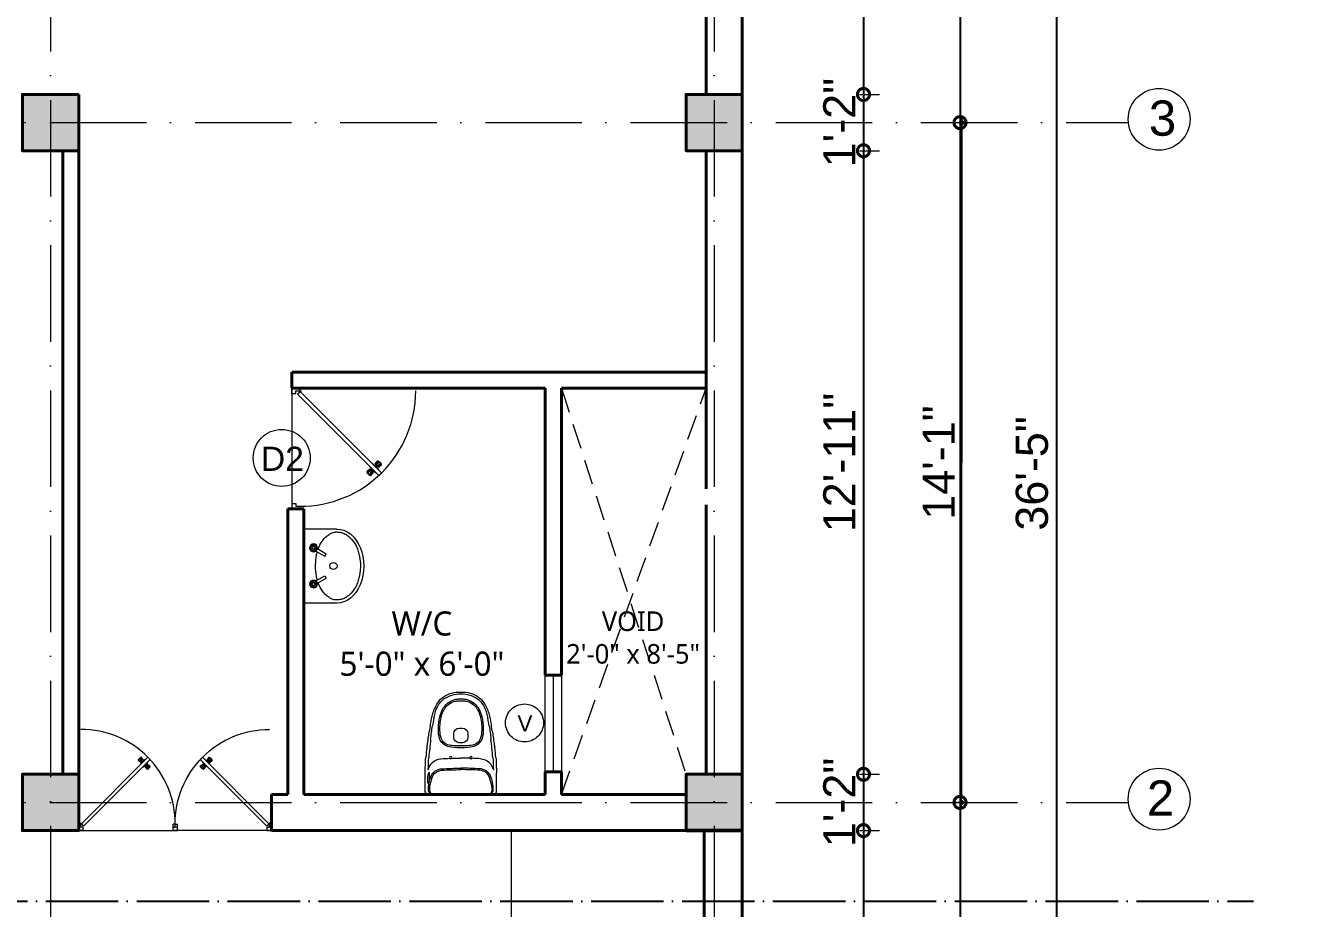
# Model space of a CAD drawing. Header units: inches. Extents: x -71 to 2682309, y -3332 to 801571.
# Drawn here: x 2668016.1 to 2668333.8, y 797415.1 to 797634.6 of the extents above; entities that cross this region are included whole.
import ezdxf

# ---------------------------------------------------------------- set-up
doc = ezdxf.new("R2010")
doc.units = ezdxf.units.IN
doc.header["$MEASUREMENT"] = 0
doc.header["$PDMODE"] = 99
for name, pattern in [('ACAD_ISO02W100', [15, 12, -3]), ('ACAD_ISO04W100', [30, 24, -3, 0, -3]), ('ACAD_ISO10W100', [18, 12, -3, 0, -3]), ('HIDDEN2', [0.1875, 0.125, -0.0625]), ('SOLID', [0])]:
    doc.linetypes.add(name, pattern=pattern)
for name, color, linetype, lineweight in [('CENTER  LINE RA', 10, 'ACAD_ISO04W100', 18), ('CONC. OUTLINE RA', 150, 'Continuous', 40), ('dimension EA', 251, 'Continuous', 5), ('ele 4', 114, 'Continuous', 9), ('elev 2', 20, 'Continuous', 25), ('FIXTURES', 23, 'Continuous', 9), ('Hatch', 254, 'Continuous', 9), ('HATCH RA', 8, 'Continuous', 9), ('Overhang EA', 164, 'HIDDEN2', 5), ('PUERTAS', 7, 'Continuous', 13), ('stair EA', 132, 'Continuous', 5), ('STAIR PLAN AND ELEV RA', 124, 'Continuous', 20), ('TEXT RA', 254, 'Continuous', 20), ('TEXTURE EA', 8, 'ACAD_ISO10W100', 9), ('wall EA', 24, 'Continuous', 40), ('WALL RA', 42, 'Continuous', 50), ('Win EA', 114, 'Continuous', 5)]:
    doc.layers.add(name, color=color, linetype=linetype, lineweight=lineweight)
for name, color, linetype in [('HACTH', 7, 'Continuous'), ('lettring', 7, 'Continuous'), ('text EA', 7, 'Continuous')]:
    doc.layers.add(name, color=color, linetype=linetype)
doc.styles.add('DIM 8', font='arial.ttf', dxfattribs={"height": 8})
doc.styles.add('EAPL', font='arial.ttf', dxfattribs={"height": 8})
doc.styles.get("Standard").update_dxf_attribs({"font": 'arial.ttf'})
doc.dimstyles.new('Copy of DIM 8', dxfattribs={"dimtxt": 8, "dimasz": 1, "dimexe": 6, "dimexo": 18, "dimgap": 1.6875, "dimtad": 1, "dimdec": 0, "dimzin": 3, "dimdsep": 46, "dimlunit": 4, "dimtxsty": 'DIM 8', "dimblk": 'dot 2', "dimcen": 0.09375, "dimse1": 1, "dimse2": 1, "dimclrd": 1, "dimclre": 1, "dimclrt": 256, "dimadec": 0, "dimazin": 0, "dimtfac": 0.75, "dimtdec": 0, "dimtix": 1, "dimtmove": 1, "dimatfit": 3, "dimldrblk": 'DOT', "dimfxl": 1, "dimtolj": 1, "dimtzin": 0, "dimlwd": 9, "dimlwe": 9, "dimarcsym": 0})
doc.dimstyles.new('EA Copy of 1-8', dxfattribs={"dimtxt": 8, "dimasz": 6, "dimexe": 4, "dimexo": 6, "dimgap": 2, "dimtad": 1, "dimdec": 0, "dimzin": 0, "dimdsep": 46, "dimlunit": 3, "dimtxsty": 'EAPL', "dimblk": 'DOTSMALL', "dimcen": -0.09, "dimdle": 6, "dimclrd": 256, "dimclre": 256, "dimclrt": 256, "dimadec": 0, "dimazin": 0, "dimtfac": 8, "dimtdec": 0, "dimtix": 1, "dimtmove": 0, "dimatfit": 3, "dimldrblk": 'OPEN30', "dimfxl": 1, "dimfxlon": 1, "dimtolj": 1, "dimtzin": 0, "dimlwd": -1, "dimlwe": -1, "dimarcsym": 0})

# ---------------------------------------------------------------- blocks, each defined once
blk = doc.blocks.new('dot1')
at = {"layer": 'Hatch'}
h = blk.add_hatch(color=256, dxfattribs=at)
edge = h.paths.add_edge_path()
edge.add_arc((0, 0), 1, 0, 360)
for p, q in [((3, 0), (-3, 0)), ((0, 3), (0, -3))]:
    blk.add_line(p, q, dxfattribs=at)
blk.add_circle((0, 0), 1, dxfattribs=at)
blk = doc.blocks.new('dot 2')
at = {"layer": 'Hatch', "xscale": 0.5, "yscale": 0.5, "zscale": 0.5}
blk.add_blockref('dot1', (0, 0), dxfattribs=at)
blk = doc.blocks.new('*D1207')
at = {"layer": 'Defpoints', "color": 0, "transparency": 16777216}
for p in [(0, 797733.38), (0, 797733.38), (2670031.36, 797619.38)]:
    blk.add_point(p, dxfattribs=at)
at = {"layer": 'lettring', "color": 1, "lineweight": 9, "transparency": 16777216}
blk.add_line((0, 797620.38), (0, 797732.38), dxfattribs=at)
for p, rotation in [((0, 797733.38), 90), ((0, 797619.38), 270)]:
    blk.add_blockref('dot 2', p, dxfattribs=dict(at, rotation=rotation))
at = {"layer": 'lettring', "transparency": 16777216, "insert": (-5.77, 797676.38), "char_height": 8, "attachment_point": 5, "rotation": 90, "style": 'DIM 8'}
blk.add_mtext('\\A1;9\'-6"', dxfattribs=at)
blk = doc.blocks.new('_Dot')
at = {"color": 0, "linetype": 'ByBlock', "lineweight": -2}
blk.add_line((-0.5, 0), (-1, 0), dxfattribs=at)
at = {"color": 0, "linetype": 'ByBlock', "const_width": 0.5}
blk.add_lwpolyline([(-0.25, 0, 1), (0.25, 0, 1)], format="xyb", close=True, dxfattribs=at)
blk = doc.blocks.new('COLUMN')
at = {"layer": 'HACTH', "lineweight": 30, "transparency": 33554541}
h = blk.add_hatch(color=256, dxfattribs=at)
h.dxf.hatch_style = 1
h.paths.add_polyline_path([(2659104.19, 784576.38), (2659090.19, 784576.38), (2659090.19, 784562.38), (2659104.19, 784562.38)])
at = {"layer": 'CONC. OUTLINE RA'}
blk.add_lwpolyline([(2659090.19, 784576.38), (2659104.19, 784576.38), (2659104.19, 784562.38), (2659090.19, 784562.38)], close=True, dxfattribs=at)
blk = doc.blocks.new('inodor.')
at = {"layer": 'FIXTURES'}
for p, q in [((-0.246, 0.02), (-0.246, 0.15)), ((0.217, 0.0912), (0.217, 0.15)), ((0.246, 0.02), (0.246, 0.15)), ((0, 0), (-0.226, 0)), ((0.226, 0), (0, 0))]:
    blk.add_line(p, q, dxfattribs=at)
for points in [[(0.01, 0.4589, 0.007027), (0, 0.459, 0.007027), (-0.01, 0.4589, 0.007027)], [(-0.0121, 0.3572, 0.008513), (0, 0.357, 0.008513), (0.0121, 0.3572)], [(-0.2211, 0.0693, -0.08544), (-0.1997, 0.1377, -0.239157), (-0.1333, 0.1768, -0.016156), (0, 0.181)], [(-0.1377, 0.2467, -0.007095), (-0.0772, 0.2497, -0.016156)], [(-0.0635, 0.2501, -0.007449), (0.0001, 0.251, -0.016156)], [(0.0635, 0.2501, 0.007449), (-0.0001, 0.251, 0.016156)], [(0.2211, 0.0693, 0.08544), (0.1997, 0.1377, 0.239157), (0.1333, 0.1768, 0.016156), (0, 0.181)], [(0.1377, 0.2467, 0.007095), (0.0772, 0.2497, 0.016156)], [(-0.2112, 0.0677, -0.085204), (-0.191, 0.1327, -0.237532), (-0.1326, 0.1669, -0.016156), (0, 0.171, -0.016156)], [(0.2112, 0.0677, 0.085204), (0.191, 0.1327, 0.237532), (0.1327, 0.1669, 0.016156), (0, 0.171, 0.016156)], [(-0.1947, 0, -0.302605), (-0.2228, 0.0216, -0.077585), (-0.2211, 0.0693, -0.004437)], [(0.1947, 0, 0.302605), (0.2228, 0.0216, 0.077585), (0.2211, 0.0693, 0.004437)]]:
    blk.add_lwpolyline(points, format="xyb", dxfattribs=at)
for centre in [(-0.0705, 0.254), (0.0705, 0.254)]:
    blk.add_circle(centre, 0.008, dxfattribs=at)
for centre, radius, start, end in [((-0.0037, 0.457), 0.251, 89.14556, 104.11723), ((0.0037, 0.457), 0.251, 75.88277, 90.85444), ((0.0287, 0.5029), 0.2285, 137.45374, 158.47838), ((-0.0299, 0.5438), 0.1447, 134.8393, 150.85872), ((-0.027, 0.5421), 0.1612, 118.93048, 134.32098), ((-0.0265, 0.5405), 0.1495, 119.15565, 134.85781), ((-0.02, 0.5397), 0.1157, 123.11965, 148.72117), ((-0.0073, 0.5111), 0.1979, 106.94922, 119.59914), ((0.0096, 0.5066), 0.1491, 119.9381, 138.87188), ((0.0106, 0.4624), 0.2357, 107.76105, 117.78456), ((-0.0172, 0.5503), 0.1086, 99.40647, 127.45796), ((-0.0158, 0.5343), 0.1126, 98.81673, 115.76904), ((0, 0.458), 0.237, 90, 105), ((-0.005, 0.4865), 0.1736, 88.22004, 100), ((-0.0202, 0.5525), 0.106, 97.8783, 97.99982), ((-0.005, 0.4865), 0.1616, 88.22004, 100), ((0.005, 0.4865), 0.1736, 80, 91.77996), ((0, 0.458), 0.237, 75, 90), ((0.005, 0.4865), 0.1616, 80, 91.77996), ((0.0158, 0.5343), 0.1126, 64.23096, 81.18327), ((0.0202, 0.5525), 0.106, 82.00018, 82.1217), ((0.0172, 0.5503), 0.1086, 52.54204, 80.59353), ((-0.0106, 0.4624), 0.2357, 62.21544, 72.23895), ((-0.0096, 0.5066), 0.1491, 41.12812, 60.0619), ((0.0073, 0.5111), 0.1979, 60.40086, 73.05078), ((0.02, 0.5397), 0.1157, 31.27883, 56.88035), ((0.0265, 0.5405), 0.1495, 45.14219, 60.84435), ((0.027, 0.5421), 0.1612, 45.67902, 61.06952), ((0.0299, 0.5438), 0.1447, 29.14128, 45.1607), ((-0.0287, 0.5029), 0.2285, 21.52162, 42.54626), ((1.9474, 0.0287), 2.2055, 166.34606, 167.32186), ((0.0914, 0.479), 0.2957, 158.62573, 166.25), ((0.3012, 0.4245), 0.4987, 164.10771, 168.24279), ((-0.0053, 0.5203), 0.1778, 148.10609, 166.7742), ((0.0856, 0.4786), 0.2381, 157.30466, 175.17999), ((0.108, 0.4746), 0.2508, 159.23433, 169.21768), ((0.0264, 0.5059), 0.173, 147.15489, 158.07455), ((-0.0144, 0.5238), 0.1189, 146.00206, 160.52528), ((-0.0549, 0.5591), 0.066, 136.368, 151.72993), ((0.0549, 0.5591), 0.066, 28.27007, 43.632), ((0.0144, 0.5238), 0.1189, 19.47472, 33.99794), ((-0.0264, 0.5059), 0.173, 21.92545, 32.84511), ((-0.108, 0.4746), 0.2508, 10.78232, 20.76567), ((-0.0856, 0.4786), 0.2381, 4.82001, 22.69534), ((0.0053, 0.5203), 0.1778, 13.2258, 31.89391), ((-0.3012, 0.4245), 0.4987, 11.75721, 15.89229), ((-0.0914, 0.479), 0.2957, 13.75, 21.37427), ((-1.9474, 0.0287), 2.2055, 12.67814, 13.65394), ((-1.4983, 0.6625), 1.3005, 350.10224, 351.7743), ((3.3385, -0.1783), 3.6096, 168.96347, 169.54888), ((2.6372, 0.0516), 2.865, 171.49747, 173.37575), ((-2.0212, 0.8332), 1.8598, 348.9001, 350.49375), ((0.2, 0.4492), 0.3551, 172.00263, 184.67475), ((0.2845, 0.4587), 0.4291, 178.40569, 186.19484), ((0.2462, 0.4501), 0.3912, 169.49214, 176.99611), ((-0.0088, 0.4189), 0.04, 91.61035, 178.1961), ((0.0088, 0.4189), 0.04, 1.8039, 88.38965), ((-0.2462, 0.4501), 0.3912, 3.00389, 10.50786), ((-0.2845, 0.4587), 0.4291, 353.80516, 1.59431), ((-0.2, 0.4492), 0.3551, 355.32525, 7.99737), ((2.0212, 0.8332), 1.8598, 189.50625, 191.0999), ((-2.6372, 0.0516), 2.865, 6.62425, 8.50253), ((-3.3385, -0.1783), 3.6096, 10.45112, 11.03653), ((1.4983, 0.6625), 1.3005, 188.2257, 189.89776), ((24.5701, -3.2455), 25.0595, 171.63952, 171.74931), ((1.4962, 0.1679), 1.7347, 171.00795, 172.36947), ((-7.4261, 1.0747), 7.2506, 353.51267, 354.51799), ((-0.0457, 0.4256), 0.1084, 182.81716, 207.24811), ((-0.0472, 0.425), 0.0958, 187.5458, 223.004), ((-0.0663, 0.4115), 0.0836, 205.157, 254.34811), ((-0.0745, 0.3991), 0.0581, 222.77648, 264.10841), ((0.3365, 0.408), 0.3855, 178.1961, 182.1137), ((-0.0108, 0.3952), 0.038, 182.1137, 268.04905), ((0.0108, 0.3952), 0.038, 271.95095, 357.8863), ((-0.3365, 0.408), 0.3855, 357.8863, 1.8039), ((0.0745, 0.3991), 0.0581, 275.89159, 317.22352), ((0.0663, 0.4115), 0.0836, 285.65189, 334.843), ((0.0472, 0.425), 0.0958, 316.996, 352.4542), ((0.0457, 0.4256), 0.1084, 332.75189, 357.18284), ((7.4261, 1.0747), 7.2506, 185.48201, 186.48733), ((-1.4962, 0.1679), 1.7347, 7.63053, 8.99205), ((-24.5701, -3.2455), 25.0595, 8.25069, 8.36048), ((-7.5503, 1.1579), 7.3631, 352.95074, 353.48555), ((0.3906, 0.2338), 0.6316, 169.33468, 171.92886), ((0.0024, 0.7408), 0.4198, 257.44549, 269.67915), ((-0.0571, 0.4156), 0.0779, 252.50256, 268.58197), ((0.0216, 1.439), 1.1042, 265.81342, 268.87997), ((-0.0216, 1.439), 1.1042, 271.12003, 274.18658), ((-0.0024, 0.7408), 0.4198, 270.32085, 282.55451), ((0.0571, 0.4156), 0.0779, 271.41803, 287.49744), ((-0.3906, 0.2338), 0.6316, 8.07114, 10.66532), ((7.5503, 1.1579), 7.3631, 186.51445, 187.04926), ((1.934, 0.136), 2.1801, 176.89091, 179.63193), ((1.934, 0.136), 2.1592, 176.82606, 179.11181), ((-0.1274, 0.1472), 0.1, 95.91249, 167.1561), ((0.1274, 0.1472), 0.1, 12.8439, 84.08751), ((-1.934, 0.136), 2.1592, 0.88819, 3.17394), ((-1.934, 0.136), 2.1801, 0.36807, 3.10909), ((0.2195, 0.1488), 0.00279, 14.85125, 154.69891), ((0.0235, 0.0968), 0.2056, 358.35429, 14.85125), ((0.1809, 0.0924), 0.0481, 339.92654, 358.2641), ((-0.226, 0.02), 0.02, 180, 270), ((-0.0694, 0.0399), 0.1446, 168.91936, 188.79266), ((-0.1915, 0.021), 0.021, 188.79266, 269.99231), ((0.1915, 0.021), 0.021, 270, 351.19966), ((0.0694, 0.0399), 0.1446, 351.19966, 11.07295), ((0.2218, 0.0774), 0.0046, 254.91375, 339.92654), ((0.226, 0.02), 0.02, 270, 0)]:
    blk.add_arc(centre, radius, start, end, dxfattribs=at)
blk = doc.blocks.new('sds')
at = {"layer": 'FIXTURES'}
for p, q in [((-2218.56, -25975.94), (-2230.13, -25975.94)), ((-2230.13, -26001.99), (-2230.13, -25975.94)), ((-2227.24, -25982.55), (-2227.51, -25982.55)), ((-2227.23, -25982.8), (-2227.51, -25982.8)), ((-2226.88, -25982.19), (-2226.88, -25981.92)), ((-2226.88, -25983.15), (-2226.88, -25983.42)), ((-2226.63, -25982.19), (-2226.63, -25981.92)), ((-2226.63, -25983.15), (-2226.63, -25983.42)), ((-2226.28, -25982.55), (-2226.01, -25982.55)), ((-2226.27, -25982.8), (-2226.01, -25982.8)), ((-2225.93, -25983.77), (-2222.84, -25985.59)), ((-2225.4, -25982.92), (-2222.33, -25984.73)), ((-2222.84, -25985.59), (-2222.33, -25984.73)), ((-2210.38, -25987.33), (-2210.61, -25985.7)), ((-2210.31, -25988.99), (-2210.38, -25987.33)), ((-2226.05, -25989.04), (-2225.98, -25990.85)), ((-2225.93, -25994.26), (-2222.84, -25992.44)), ((-2222.84, -25992.44), (-2222.33, -25993.3)), ((-2227.24, -25995.23), (-2227.51, -25995.23)), ((-2227.23, -25995.48), (-2227.51, -25995.48)), ((-2226.88, -25994.88), (-2226.88, -25994.61)), ((-2226.88, -25995.84), (-2226.88, -25996.11)), ((-2226.63, -25994.88), (-2226.63, -25994.61)), ((-2226.63, -25995.84), (-2226.63, -25996.11)), ((-2226.28, -25995.23), (-2226.01, -25995.23)), ((-2226.27, -25995.48), (-2226.01, -25995.48)), ((-2225.4, -25995.11), (-2222.33, -25993.3)), ((-2218.56, -26001.99), (-2230.13, -26001.99))]:
    blk.add_line(p, q, dxfattribs=at)
for centre, radius in [((-2226.76, -25982.67), 1.38), ((-2227.76, -25982.67), 0.28), ((-2226.76, -25982.67), 0.5), ((-2226.76, -25981.67), 0.28), ((-2226.76, -25983.67), 0.28), ((-2225.76, -25982.67), 0.28), ((-2226.76, -25995.36), 1.38), ((-2227.76, -25995.36), 0.28), ((-2226.76, -25995.36), 0.5), ((-2226.76, -25994.36), 0.28), ((-2226.76, -25996.36), 0.28), ((-2225.76, -25995.36), 0.28)]:
    blk.add_circle(centre, radius, dxfattribs=at)
for centre, start, end in [((-2226.76, -25982.67), 106.4413, 164.0789), ((-2226.76, -25982.67), 195.2407, 254.2093), ((-2226.76, -25982.67), 16.12, 74.0884), ((-2226.76, -25982.67), 286.2342, 343.9047), ((-2226.76, -25995.36), 106.4413, 164.0789), ((-2226.76, -25995.36), 195.2407, 254.2093), ((-2226.76, -25995.36), 16.12, 74.0884), ((-2226.76, -25995.36), 286.2342, 343.9047)]:
    blk.add_arc(centre, 1, start, end, dxfattribs=at)
for centre, major_axis, ratio, start_param, end_param in [((-2214.97, -25986.38), (7.53, 7.53), 1, 1.678651, 1.83291), ((-2216.61, -25985.07), (6.04, 6.04), 1, 1.504232, 1.678661), ((-2216.98, -25984.64), (5.64, 5.64), 1, 1.316574, 1.504228), ((-2218.35, -25982.32), (3.74, 3.74), 1, 1.07685, 1.316569), ((-2218.61, -25981.43), (3.08, 3.08), 1, 0.7743, 1.076864), ((-2218.53, -25988.96), (0, 13.02), 0.724155, 3.137771, 6.287008), ((-2218.63, -25983.26), (4.37, -4.37), 1, 2.10183, 2.345085), ((-2218.79, -25983.88), (4.83, -4.83), 1, 1.883698, 2.101826), ((-2218.81, -25983.92), (4.86, -4.86), 1, 1.666395, 1.883698), ((-2220.42, -25985.87), (6.65, 6.65), 1, -0.057615, 0.095594), ((-2221.54, -25986.86), (7.7, 7.7), 1, -0.198771, -0.057619), ((-2212.86, -25987.51), (9.24, 9.24), 1, 2.087856, 2.187093), ((-2214.31, -25987.09), (8.17, 8.17), 1, 1.947834, 2.000745), ((-2212.07, -25988.06), (9.9, -9.9), 1, 3.403712, 3.518621), ((-2220.56, -25986.21), (6.87, 6.87), 1, -0.358811, -0.198757), ((-2224.57, -25988.03), (9.99, 9.99), 1, -0.489263, -0.358825), ((-2228.69, -25989.29), (13.03, -13.03), 1, 0.981453, 1.081552), ((-2204.11, -25989), (15.52, 15.52), 1, 2.187096, 2.357684), ((-2219.77, -25989.01), (0.884, 0.884), 1, 0.785401, 2.356222), ((-2219.77, -25989.01), (0.884, -0.884), 1, 0.78537, 2.356192), ((-2204.11, -25989.03), (15.52, -15.52), 1, 4.010318, 4.096091), ((-2212.86, -25990.52), (9.24, -9.24), 1, 4.096092, 4.195322), ((-2219.77, -25989.01), (0.884, 0.884), 1, 2.356182, 3.927004), ((-2219.77, -25989.01), (0.884, -0.884), 1, 5.49779, 7.068611), ((-2228.69, -25988.74), (13.03, 13.03), 1, -1.081552, -0.983033), ((-2226.09, -25989.26), (11.16, -11.16), 1, 0.587777, 0.802642), ((-2214.31, -25990.94), (8.17, -8.17), 1, 4.282431, 4.335351), ((-2212.07, -25989.97), (9.9, -9.9), 1, 4.335361, 4.45027), ((-2214.97, -25991.65), (7.53, 7.53), 1, 2.879479, 3.033738), ((-2221.54, -25991.17), (7.7, 7.7), 1, -1.513178, -1.372025), ((-2220.56, -25991.82), (6.87, -6.87), 1, 0.198757, 0.358811), ((-2224.57, -25989.99), (9.99, -9.99), 1, 0.358825, 0.489263), ((-2216.61, -25992.96), (6.04, -6.04), 1, 4.604524, 4.778953), ((-2216.98, -25993.39), (5.64, 5.64), 1, 3.208161, 3.395815), ((-2218.35, -25995.71), (3.74, 3.74), 1, 3.395821, 3.63554), ((-2218.61, -25996.6), (3.08, 3.08), 1, 3.635527, 3.93809), ((-2218.63, -25994.77), (4.37, -4.37), 1, 5.508897, 5.752153), ((-2218.79, -25994.15), (4.83, 4.83), 1, 4.181359, 4.399487), ((-2218.81, -25994.11), (4.86, -4.86), 1, 5.970284, 6.187586), ((-2220.42, -25992.16), (6.65, -6.65), 1, 6.187591, 6.3408)]:
    blk.add_ellipse(centre, major_axis=major_axis, ratio=ratio, start_param=start_param, end_param=end_param, dxfattribs=at)
blk = doc.blocks.new('3ft')
at = {"layer": 'PUERTAS', "color": 6}
for p, q in [((1.01, 2.52), (25.23, 26.74)), ((26.05, 25.92), (25.23, 26.74)), ((26.05, 25.92), (1.77, 1.64)), ((0, 2.4), (0, 0)), ((0.72, 2.4), (0, 2.4)), ((1.6, 0), (0, 0)), ((0.72, 1.52), (0.72, 2.44)), ((0.8, 1.52), (0.72, 1.52)), ((0.8, 1.52), (0.8, 2.41)), ((0.8, 1.2), (0.8, 1.52)), ((1.6, 1.2), (0.8, 1.2)), ((1.57, 1.84), (0.94, 2.47)), ((1.63, 1.89), (0.97, 2.55)), ((1.63, 1.89), (1.57, 1.84)), ((1.77, 1.64), (1.57, 1.84)), ((1.6, 0), (1.6, 1.2)), ((34.4, 0), (34.4, 1.2)), ((34.4, 1.2), (35.2, 1.2)), ((34.4, 0), (36, 0)), ((35.2, 1.2), (35.2, 2.4)), ((35.2, 2.4), (36, 2.4)), ((36, 0), (36, 2.4))]:
    blk.add_line(p, q, dxfattribs=at)
at = {"layer": 'PUERTAS', "color": 1}
for p, q in [((22.58, 26.7), (22.14, 26.26)), ((22.67, 26.73), (22.17, 26.23)), ((22.61, 26.67), (22.58, 26.7)), ((23.45, 25.91), (22.79, 26.73)), ((21.67, 25.73), (22.17, 26.23)), ((22.49, 24.95), (21.67, 25.61)), ((21.7, 25.82), (22.14, 26.26)), ((21.73, 25.79), (21.7, 25.82)), ((22.6, 24.96), (23.02, 25.38)), ((22.61, 24.25), (22.92, 24.72)), ((22.62, 24.13), (22.61, 24.14)), ((22.7, 25.07), (22.71, 25.06)), ((22.82, 25.06), (23.08, 25.32)), ((22.94, 24.95), (22.83, 25.07)), ((22.92, 24.72), (22.92, 24.72)), ((22.93, 24.94), (23.19, 25.21)), ((22.93, 24.84), (22.93, 24.83)), ((23.44, 25.81), (23.02, 25.38)), ((23.34, 25.58), (23.08, 25.32)), ((23.46, 25.47), (23.19, 25.21)), ((23.33, 25.7), (23.34, 25.69)), ((23.45, 25.46), (23.33, 25.57)), ((23.44, 23.31), (23.45, 23.3)), ((23.56, 23.3), (24.03, 23.61)), ((23.57, 25.47), (23.57, 25.47)), ((24.15, 25.79), (23.68, 25.48)), ((23.68, 25.48), (23.68, 25.48)), ((24.03, 23.61), (24.03, 23.62)), ((24.14, 23.62), (24.14, 23.62)), ((24.25, 23.62), (24.51, 23.89)), ((24.27, 25.78), (24.26, 25.79)), ((24.26, 23.29), (24.69, 23.71)), ((24.26, 23.63), (24.37, 23.52)), ((24.26, 23.18), (24.92, 22.37)), ((24.37, 23.52), (24.63, 23.77)), ((24.37, 23.4), (24.37, 23.4)), ((24.78, 24.15), (24.51, 23.89)), ((24.89, 24.03), (24.63, 23.77)), ((25.11, 24.14), (24.69, 23.71)), ((24.77, 24.14), (24.88, 24.03)), ((24.79, 24.38), (24.78, 24.37)), ((24.78, 24.26), (24.78, 24.26)), ((25.1, 24.84), (24.79, 24.38)), ((25, 24.03), (25, 24.03)), ((25.09, 24.96), (25.1, 24.95)), ((25.22, 24.14), (26.03, 23.48)), ((26.04, 23.37), (25.54, 22.86)), ((26.01, 23.27), (25.57, 22.83)), ((25.98, 23.3), (26.01, 23.27)), ((25.04, 22.36), (25.54, 22.86)), ((25.1, 22.42), (25.13, 22.39)), ((25.13, 22.39), (25.57, 22.83))]:
    blk.add_line(p, q, dxfattribs=at)
at = {"layer": 'PUERTAS', "color": 8}
for p, q in [((23.41, 25.77), (22.65, 26.71)), ((23.46, 25.83), (22.72, 26.75)), ((22.57, 24.94), (21.65, 25.68)), ((22.63, 24.99), (21.69, 25.75)), ((22.74, 25.1), (21.84, 25.9)), ((22.13, 26.28), (21.98, 26.13)), ((22.88, 25.24), (22.01, 26.06)), ((22.13, 26.28), (22.27, 26.42)), ((22.29, 26.41), (22.27, 26.42)), ((23.16, 25.52), (22.34, 26.39)), ((23.3, 25.66), (22.5, 26.56)), ((22.69, 24.32), (23.02, 24.83)), ((22.95, 24.96), (22.84, 25.07)), ((22.98, 24.99), (22.86, 25.1)), ((23.03, 25.04), (22.91, 25.15)), ((22.91, 24.53), (23.1, 24.91)), ((23.11, 25.12), (22.99, 25.23)), ((23.13, 24.76), (23.18, 24.99)), ((23.28, 25.3), (23.17, 25.41)), ((23.36, 25.37), (23.25, 25.49)), ((23.31, 24.94), (23.28, 25.08)), ((23.41, 25.43), (23.3, 25.54)), ((23.46, 25.09), (23.32, 25.13)), ((23.44, 25.45), (23.33, 25.56)), ((23.64, 25.27), (23.41, 25.22)), ((23.87, 25.49), (23.49, 25.3)), ((24.08, 25.71), (23.57, 25.38)), ((23.63, 23.38), (24.14, 23.72)), ((23.84, 23.6), (24.22, 23.79)), ((24.07, 23.82), (24.3, 23.88)), ((24.25, 24), (24.39, 23.97)), ((24.25, 23.26), (24.99, 22.34)), ((24.27, 23.64), (24.38, 23.53)), ((24.3, 23.67), (24.41, 23.56)), ((24.3, 23.32), (25.06, 22.38)), ((24.35, 23.72), (24.46, 23.61)), ((24.4, 24.15), (24.43, 24.01)), ((24.41, 23.43), (25.2, 22.53)), ((24.43, 23.8), (24.54, 23.69)), ((24.58, 24.33), (24.52, 24.1)), ((24.55, 23.57), (25.37, 22.7)), ((24.6, 23.97), (24.72, 23.86)), ((24.8, 24.56), (24.61, 24.18)), ((25.02, 24.77), (24.68, 24.26)), ((24.68, 24.05), (24.79, 23.94)), ((24.73, 24.1), (24.85, 23.99)), ((24.76, 24.13), (24.87, 24.02)), ((24.83, 23.85), (25.7, 23.03)), ((24.97, 23.99), (25.87, 23.2)), ((25.08, 24.1), (26.02, 23.34)), ((25.14, 24.15), (26.06, 23.41)), ((25.58, 22.82), (25.73, 22.97)), ((25.72, 22.98), (25.73, 22.97)), ((25.58, 22.82), (25.43, 22.67)), ((0, 0), (36, 0))]:
    blk.add_line(p, q, dxfattribs=at)
at = {"layer": 'PUERTAS', "color": 2}
for p, q in [((21.99, 26.11), (21.98, 26.13)), ((25.42, 22.68), (25.43, 22.67))]:
    blk.add_line(p, q, dxfattribs=at)
at = {"layer": 'PUERTAS', "color": 6}
for radius in [0.155, 0.0752]:
    blk.add_circle((0.82, 2.56), radius, dxfattribs=at)
blk.add_arc((0.82, 2.56), 34.38, 359.7285, 90.0333, dxfattribs=at)
at = {"layer": 'PUERTAS', "color": 1}
for centre, start, end in [((22.73, 26.68), 38.9236, 135), ((22.54, 25.01), 231.0764, 315), ((22.67, 24.2), 135, 225), ((22.77, 25.12), 225, 315), ((22.99, 24.89), 135, 219.7428), ((22.87, 24.78), 315, 39.7428), ((23.28, 25.63), 315, 45), ((23.39, 25.86), 315, 38.9236), ((23.51, 23.36), 225, 315), ((23.51, 25.41), 50.2572, 135), ((23.62, 25.53), 230.2572, 315), ((24.09, 23.56), 50.2572, 135), ((24.2, 23.68), 230.2572, 315), ((24.2, 25.73), 45, 135), ((24.32, 23.23), 135, 218.9236), ((24.42, 23.46), 135, 225), ((24.84, 24.31), 135, 219.7428), ((24.72, 24.21), 315, 39.7428), ((24.94, 23.98), 45, 135), ((25.04, 24.89), 315, 45), ((25.17, 24.08), 51.0764, 135), ((25.98, 23.42), 315, 51.0764), ((24.98, 22.42), 218.9236, 315)]:
    blk.add_arc(centre, 0.08, start, end, dxfattribs=at)
blk = doc.blocks.new('*U327')
at = {"color": 3, "xscale": -1}
blk.add_blockref('3ft', (42, 0), dxfattribs=at)
blk = doc.blocks.new('_DotSmall')
at = {"color": 0, "linetype": 'ByBlock', "const_width": 0.5}
blk.add_lwpolyline([(-0.0625, 0, 1), (0.0625, 0, 1)], format="xyb", close=True, dxfattribs=at)
blk = doc.blocks.new('*D1281')
at = {"layer": 'Defpoints', "color": 0, "transparency": 16777216}
for p in [(2667967.31, 797438.96), (2668015.31, 797438.96), (2668015.31, 797255.29)]:
    blk.add_point(p, dxfattribs=at)
at = {"layer": 'dimension EA', "transparency": 16777216}
for p, q in [((2667961.31, 797255.29), (2668021.31, 797255.29)), ((2667967.31, 797256.29), (2667967.31, 797251.29)), ((2668015.31, 797256.29), (2668015.31, 797251.29))]:
    blk.add_line(p, q, dxfattribs=at)
at = {"layer": 'dimension EA', "transparency": 16777216, "xscale": 6, "yscale": 6, "zscale": 6, "rotation": 180}
blk.add_blockref('_DotSmall', (2667967.31, 797255.29), dxfattribs=at)
at = {"layer": 'dimension EA', "transparency": 16777216, "xscale": 6, "yscale": 6, "zscale": 6}
blk.add_blockref('_DotSmall', (2668015.31, 797255.29), dxfattribs=at)
at = {"layer": 'dimension EA', "transparency": 16777216, "insert": (2667991.31, 797261.29), "char_height": 8, "attachment_point": 5, "style": 'EAPL'}
blk.add_mtext("\\A1;4'", dxfattribs=at)
blk = doc.blocks.new('_Open30')
at = {"color": 0, "linetype": 'ByBlock', "lineweight": -2}
for p, q in [((-1, 0.268), (0, 0)), ((0, 0), (-1, -0.268)), ((0, 0), (-1, 0))]:
    blk.add_line(p, q, dxfattribs=at)
blk = doc.blocks.new('*D1282')
at = {"layer": 'Defpoints', "color": 0, "transparency": 16777216}
for p in [(2668015.31, 797438.96), (2668029.31, 797291.79), (2668029.31, 797255.29)]:
    blk.add_point(p, dxfattribs=at)
at = {"layer": 'dimension EA', "transparency": 16777216}
for p, q in [((2668015.31, 797255.29), (2668009.31, 797255.29)), ((2668015.31, 797256.29), (2668015.31, 797251.29)), ((2668015.31, 797255.29), (2668029.31, 797255.29)), ((2668029.31, 797256.29), (2668029.31, 797251.29)), ((2668029.31, 797255.29), (2668035.31, 797255.29))]:
    blk.add_line(p, q, dxfattribs=at)
at = {"layer": 'dimension EA', "transparency": 16777216, "xscale": 6, "yscale": 6, "zscale": 6}
blk.add_blockref('_DotSmall', (2668015.31, 797255.29), dxfattribs=at)
at = {"layer": 'dimension EA', "transparency": 16777216, "xscale": 6, "yscale": 6, "zscale": 6, "rotation": 180}
blk.add_blockref('_DotSmall', (2668029.31, 797255.29), dxfattribs=at)
at = {"layer": 'dimension EA', "transparency": 16777216, "insert": (2668022.31, 797261.3), "char_height": 8, "attachment_point": 5, "style": 'EAPL'}
blk.add_mtext('\\A1;1\'-2"', dxfattribs=at)
blk = doc.blocks.new('*D1285')
at = {"layer": 'Defpoints', "color": 0, "transparency": 16777216}
for p in [(2667872.37, 797438.96), (2668022.31, 797291.79), (2668022.31, 797231.29)]:
    blk.add_point(p, dxfattribs=at)
at = {"layer": 'dimension EA', "transparency": 16777216}
for p, q in [((2667872.37, 797232.29), (2667872.37, 797227.29)), ((2668022.31, 797232.29), (2668022.31, 797227.29)), ((2667866.37, 797231.29), (2668028.31, 797231.29))]:
    blk.add_line(p, q, dxfattribs=at)
at = {"layer": 'dimension EA', "transparency": 16777216, "xscale": 6, "yscale": 6, "zscale": 6, "rotation": 180}
blk.add_blockref('_DotSmall', (2667872.37, 797231.29), dxfattribs=at)
at = {"layer": 'dimension EA', "transparency": 16777216, "xscale": 6, "yscale": 6, "zscale": 6}
blk.add_blockref('_DotSmall', (2668022.31, 797231.29), dxfattribs=at)
at = {"layer": 'dimension EA', "transparency": 16777216, "insert": (2667947.34, 797237.37), "char_height": 8, "attachment_point": 5, "style": 'EAPL'}
blk.add_mtext('\\A1;12\'-6"', dxfattribs=at)
blk = doc.blocks.new('*D1297')
at = {"layer": 'Defpoints', "color": 0, "transparency": 16777216}
for p in [(2668194.31, 797748.51), (2668194.31, 797610.51), (2668248.45, 797610.51)]:
    blk.add_point(p, dxfattribs=at)
at = {"layer": 'dimension EA', "transparency": 16777216}
for p, q in [((2668248.45, 797754.51), (2668248.45, 797604.51)), ((2668247.45, 797748.51), (2668252.45, 797748.51)), ((2668247.45, 797610.51), (2668252.45, 797610.51))]:
    blk.add_line(p, q, dxfattribs=at)
at = {"layer": 'dimension EA', "transparency": 16777216, "xscale": 6, "yscale": 6, "zscale": 6}
for p, rotation in [((2668248.45, 797748.51), 90), ((2668248.45, 797610.51), 270)]:
    blk.add_blockref('_DotSmall', p, dxfattribs=dict(at, rotation=rotation))
at = {"layer": 'dimension EA', "transparency": 16777216, "insert": (2668242.36, 797679.51), "char_height": 8, "attachment_point": 5, "rotation": 90, "style": 'EAPL'}
blk.add_mtext('\\A1;11\'-6"', dxfattribs=at)
blk = doc.blocks.new('*D1298')
at = {"layer": 'Defpoints', "color": 0, "transparency": 16777216}
for p in [(2668194.31, 797441.45), (2668194.31, 797311.58), (2668248.45, 797311.58)]:
    blk.add_point(p, dxfattribs=at)
at = {"layer": 'dimension EA', "transparency": 16777216}
for p, q in [((2668248.45, 797447.45), (2668248.45, 797305.58)), ((2668247.45, 797441.45), (2668252.45, 797441.45)), ((2668247.45, 797311.58), (2668252.45, 797311.58))]:
    blk.add_line(p, q, dxfattribs=at)
at = {"layer": 'dimension EA', "transparency": 16777216, "xscale": 6, "yscale": 6, "zscale": 6}
for p, rotation in [((2668248.45, 797441.45), 90), ((2668248.45, 797311.58), 270)]:
    blk.add_blockref('_DotSmall', p, dxfattribs=dict(at, rotation=rotation))
at = {"layer": 'dimension EA', "transparency": 16777216, "insert": (2668242.36, 797376.51), "char_height": 8, "attachment_point": 5, "rotation": 90, "style": 'EAPL'}
blk.add_mtext('\\A1;10\'-8"', dxfattribs=at)
blk = doc.blocks.new('*D1287')
at = {"layer": 'Defpoints', "color": 0, "transparency": 16777216}
for p in [(2668194.31, 797741.95), (2668194.31, 797304.58), (2668272.45, 797304.58)]:
    blk.add_point(p, dxfattribs=at)
at = {"layer": 'dimension EA', "transparency": 16777216}
for p, q in [((2668272.45, 797747.95), (2668272.45, 797298.58)), ((2668271.45, 797741.95), (2668276.45, 797741.95)), ((2668271.45, 797304.58), (2668276.45, 797304.58))]:
    blk.add_line(p, q, dxfattribs=at)
at = {"layer": 'dimension EA', "transparency": 16777216, "xscale": 6, "yscale": 6, "zscale": 6}
for p, rotation in [((2668272.45, 797741.95), 90), ((2668272.45, 797304.58), 270)]:
    blk.add_blockref('_DotSmall', p, dxfattribs=dict(at, rotation=rotation))
at = {"layer": 'dimension EA', "transparency": 16777216, "insert": (2668266.36, 797523.26), "char_height": 8, "attachment_point": 5, "rotation": 90, "style": 'EAPL'}
blk.add_mtext('\\A1;36\'-5"', dxfattribs=at)
blk = doc.blocks.new('*D1293')
at = {"layer": 'Defpoints', "color": 0, "transparency": 16777216}
for p in [(2668194.31, 797741.51), (2668194.31, 797617.51), (2668224.44, 797617.51)]:
    blk.add_point(p, dxfattribs=at)
at = {"layer": 'dimension EA', "transparency": 16777216}
for p, q in [((2668224.44, 797747.51), (2668224.44, 797611.51)), ((2668223.44, 797741.51), (2668228.44, 797741.51)), ((2668223.44, 797617.51), (2668228.44, 797617.51))]:
    blk.add_line(p, q, dxfattribs=at)
at = {"layer": 'dimension EA', "transparency": 16777216, "xscale": 6, "yscale": 6, "zscale": 6}
for p, rotation in [((2668224.44, 797741.51), 90), ((2668224.44, 797617.51), 270)]:
    blk.add_blockref('_DotSmall', p, dxfattribs=dict(at, rotation=rotation))
at = {"layer": 'dimension EA', "transparency": 16777216, "insert": (2668218.36, 797679.51), "char_height": 8, "attachment_point": 5, "rotation": 90, "style": 'EAPL'}
blk.add_mtext('\\A1;10\'-4"', dxfattribs=at)
blk = doc.blocks.new('*D1275')
at = {"layer": 'Defpoints', "color": 0, "transparency": 16777216}
for p in [(2668194.31, 797617.51), (2668194.31, 797603.51), (2668224.44, 797603.51)]:
    blk.add_point(p, dxfattribs=at)
at = {"layer": 'dimension EA', "transparency": 16777216}
for p, q in [((2668224.44, 797617.51), (2668224.44, 797623.51)), ((2668223.44, 797617.51), (2668228.44, 797617.51)), ((2668224.44, 797617.51), (2668224.44, 797603.51)), ((2668223.44, 797603.51), (2668228.44, 797603.51)), ((2668224.44, 797603.51), (2668224.44, 797597.51))]:
    blk.add_line(p, q, dxfattribs=at)
at = {"layer": 'dimension EA', "transparency": 16777216, "xscale": 6, "yscale": 6, "zscale": 6}
for p, rotation in [((2668224.44, 797617.51), 270), ((2668224.44, 797603.51), 90)]:
    blk.add_blockref('_DotSmall', p, dxfattribs=dict(at, rotation=rotation))
at = {"layer": 'dimension EA', "transparency": 16777216, "insert": (2668218.43, 797610.51), "char_height": 8, "attachment_point": 5, "rotation": 90, "style": 'EAPL'}
blk.add_mtext('\\A1;1\'-2"', dxfattribs=at)
blk = doc.blocks.new('*D1294')
at = {"layer": 'Defpoints', "color": 0, "transparency": 16777216}
for p in [(2668194.31, 797603.51), (2668194.31, 797448.45), (2668224.44, 797448.45)]:
    blk.add_point(p, dxfattribs=at)
at = {"layer": 'dimension EA', "transparency": 16777216}
for p, q in [((2668224.44, 797609.51), (2668224.44, 797442.45)), ((2668223.44, 797603.51), (2668228.44, 797603.51)), ((2668223.44, 797448.45), (2668228.44, 797448.45))]:
    blk.add_line(p, q, dxfattribs=at)
at = {"layer": 'dimension EA', "transparency": 16777216, "xscale": 6, "yscale": 6, "zscale": 6}
for p, rotation in [((2668224.44, 797603.51), 90), ((2668224.44, 797448.45), 270)]:
    blk.add_blockref('_DotSmall', p, dxfattribs=dict(at, rotation=rotation))
at = {"layer": 'dimension EA', "transparency": 16777216, "insert": (2668218.43, 797525.98), "char_height": 8, "attachment_point": 5, "rotation": 90, "style": 'EAPL'}
blk.add_mtext('\\A1;12\'-11"', dxfattribs=at)
blk = doc.blocks.new('*D1295')
at = {"layer": 'Defpoints', "color": 0, "transparency": 16777216}
for p in [(2668194.31, 797448.45), (2668194.31, 797434.45), (2668224.44, 797434.45)]:
    blk.add_point(p, dxfattribs=at)
at = {"layer": 'dimension EA', "transparency": 16777216}
for p, q in [((2668224.44, 797448.45), (2668224.44, 797454.45)), ((2668223.44, 797448.45), (2668228.44, 797448.45)), ((2668224.44, 797448.45), (2668224.44, 797434.45)), ((2668223.44, 797434.45), (2668228.44, 797434.45)), ((2668224.44, 797434.45), (2668224.44, 797428.45))]:
    blk.add_line(p, q, dxfattribs=at)
at = {"layer": 'dimension EA', "transparency": 16777216, "xscale": 6, "yscale": 6, "zscale": 6}
for p, rotation in [((2668224.44, 797448.45), 270), ((2668224.44, 797434.45), 90)]:
    blk.add_blockref('_DotSmall', p, dxfattribs=dict(at, rotation=rotation))
at = {"layer": 'dimension EA', "transparency": 16777216, "insert": (2668218.43, 797441.45), "char_height": 8, "attachment_point": 5, "rotation": 90, "style": 'EAPL'}
blk.add_mtext('\\A1;1\'-2"', dxfattribs=at)
blk = doc.blocks.new('*D1296')
at = {"layer": 'Defpoints', "color": 0, "transparency": 16777216}
for p in [(2668194.31, 797434.45), (2668194.31, 797318.58), (2668224.44, 797318.58)]:
    blk.add_point(p, dxfattribs=at)
at = {"layer": 'dimension EA', "transparency": 16777216}
for p, q in [((2668224.44, 797440.45), (2668224.44, 797312.58)), ((2668223.44, 797434.45), (2668228.44, 797434.45)), ((2668223.44, 797318.58), (2668228.44, 797318.58))]:
    blk.add_line(p, q, dxfattribs=at)
at = {"layer": 'dimension EA', "transparency": 16777216, "xscale": 6, "yscale": 6, "zscale": 6}
for p, rotation in [((2668224.44, 797434.45), 90), ((2668224.44, 797318.58), 270)]:
    blk.add_blockref('_DotSmall', p, dxfattribs=dict(at, rotation=rotation))
at = {"layer": 'dimension EA', "transparency": 16777216, "insert": (2668218.36, 797376.51), "char_height": 8, "attachment_point": 5, "rotation": 90, "style": 'EAPL'}
blk.add_mtext('\\A1;9\'-6"', dxfattribs=at)
blk = doc.blocks.new('*D1677')
at = {"layer": 'Defpoints', "color": 0, "transparency": 16777216}
for p in [(2668187.31, 797610.51), (2668187.27, 797441.45), (2668248.82, 797441.43)]:
    blk.add_point(p, dxfattribs=at)
at = {"layer": 'lettring', "color": 1, "lineweight": 9, "transparency": 16777216}
blk.add_line((2668248.86, 797609.5), (2668248.82, 797442.43), dxfattribs=at)
for p, rotation in [((2668248.86, 797610.5), 89.98739104178645), ((2668248.82, 797441.43), 269.9873910417865)]:
    blk.add_blockref('dot 2', p, dxfattribs=dict(at, rotation=rotation))
at = {"layer": 'lettring', "transparency": 16777216, "insert": (2668243.14, 797525.97), "char_height": 8, "attachment_point": 5, "rotation": 89.9874, "style": 'DIM 8'}
blk.add_mtext('\\A1;14\'-1"', dxfattribs=at)

msp = doc.modelspace()

# ---------------------------------------------------------------- linework, layer by layer
at = {"linetype": 'ACAD_ISO02W100'}
msp.add_line((2668194.31, 797434.45), (2668180.31, 797434.45), dxfattribs=at)
at = {"layer": 'CENTER  LINE RA', "linetype": 'ACAD_ISO10W100', "ltscale": 2}
for p, q in [((2668022.27, 798049.3), (2668022.27, 797176.57)), ((2668187.27, 798049.3), (2668187.27, 797176.57)), ((2667769.41, 797610.51), (2668290.31, 797610.51))]:
    msp.add_line(p, q, dxfattribs=at)
at = {"layer": 'Defpoints'}
for points in [[(2667787.55, 798028.88), (2668272.45, 798028.88), (2668272.45, 797206.55), (2667787.55, 797206.55)], [(2667812.29, 798004.14), (2668248.45, 798004.14), (2668248.45, 797231.29), (2667812.29, 797231.29)], [(2667836.29, 797980.14), (2668224.44, 797980.14), (2668224.44, 797255.29), (2667836.29, 797255.29)]]:
    msp.add_lwpolyline(points, close=True, dxfattribs=at)
at = {"layer": 'ele 4', "linetype": 'SOLID'}
for p, q in [((2668145.31, 797449.06), (2668145.31, 797473.06)), ((2668147.31, 797473.06), (2668147.31, 797449.06)), ((2668149.31, 797473.06), (2668149.31, 797449.06))]:
    msp.add_line(p, q, dxfattribs=at)
at = {"layer": 'elev 2', "linetype": 'ACAD_ISO04W100', "ltscale": 0.75}
msp.add_line((2667749.93, 797416.88), (2668321.4, 797416.88), dxfattribs=at)
at = {"layer": 'HATCH RA'}
for p, q in [((2668194.34, 797461.45), (2668194.31, 797461.45)), ((2668194.31, 797434.45), (2668194.31, 797320.57))]:
    msp.add_line(p, q, dxfattribs=at)
at = {"layer": 'Overhang EA', "ltscale": 50}
for p, q in [((2668149.31, 797443.45), (2668185.31, 797544.44)), ((2668149.31, 797544.44), (2668180.31, 797448.45))]:
    msp.add_line(p, q, dxfattribs=at)
at = {"layer": 'stair EA'}
msp.add_line((2668136.84, 797434.45), (2668136.84, 797307.65), dxfattribs=at)
at = {"layer": 'STAIR PLAN AND ELEV RA'}
for p, q in [((2668053.31, 797434.45), (2668053.84, 797434.45)), ((2668076.18, 797434.45), (2668185.31, 797434.45))]:
    msp.add_line(p, q, dxfattribs=at)
at = {"layer": 'TEXTURE EA', "linetype": 'ACAD_ISO10W100', "ltscale": 2}
msp.add_line((2667769.41, 797441.45), (2668290.31, 797441.45), dxfattribs=at)
at = {"layer": 'TEXTURE EA', "linetype": 'ByBlock', "ltscale": 2}
for centre in [(2668297.95, 797611.33), (2668297.95, 797442.26)]:
    msp.add_circle(centre, 7.69, dxfattribs=at)
at = {"layer": 'TEXTURE EA', "linetype": 'ACAD_ISO10W100', "ltscale": 4}
for centre, radius in [((2668079.77, 797527.12), 7.09), ((2668140.15, 797461.22), 4.72)]:
    msp.add_circle(centre, radius, dxfattribs=at)
at = {"layer": 'wall EA'}
for p, q in [((2668185.31, 797741.51), (2668185.31, 797617.51)), ((2668194.31, 797741.51), (2668194.31, 797617.51)), ((2668025.31, 797603.51), (2668025.31, 797448.45)), ((2668029.31, 797603.51), (2668029.31, 797448.45)), ((2668185.31, 797603.51), (2668185.31, 797519.45)), ((2668194.31, 797603.51), (2668194.31, 797306.63)), ((2668185.31, 797548.44), (2668082.31, 797548.44)), ((2668082.31, 797544.44), (2668082.31, 797548.44)), ((2668145.31, 797544.44), (2668082.31, 797544.44)), ((2668145.31, 797544.44), (2668145.31, 797473.06)), ((2668149.31, 797544.44), (2668149.31, 797473.06)), ((2668149.31, 797544.44), (2668185.31, 797544.44)), ((2668185.31, 797515.45), (2668185.31, 797448.45)), ((2668081.31, 797514.44), (2668081.31, 797443.45)), ((2668081.31, 797514.44), (2668085.31, 797514.44)), ((2668085.31, 797514.44), (2668085.31, 797443.45)), ((2668145.31, 797473.06), (2668149.31, 797473.06)), ((2668145.31, 797449.06), (2668145.31, 797443.45)), ((2668145.31, 797449.06), (2668149.31, 797449.06)), ((2668149.31, 797449.06), (2668149.31, 797443.45)), ((2668081.31, 797443.45), (2668077.27, 797443.45)), ((2668077.27, 797434.45), (2668077.27, 797443.45)), ((2668145.31, 797443.45), (2668085.31, 797443.45)), ((2668180.31, 797443.45), (2668149.31, 797443.45)), ((2668180.31, 797434.45), (2668077.27, 797434.45)), ((2668184.84, 797434.45), (2668184.84, 797320.57))]:
    msp.add_line(p, q, dxfattribs=at)
at = {"layer": 'WALL RA'}
msp.add_line((2668194.31, 797434.45), (2668180.31, 797434.45), dxfattribs=at)

# ---------------------------------------------------------------- block references
at = {"layer": 'FIXTURES'}
for name, p, xscale, yscale, zscale, rotation in [('sds', (2669665.17, 779088.74), -0.708434361500003, 0.7084343619178982, 0.7084343619190591, 179.9998945877138), ('inodor.', (2668124.31, 797443.45), -35.96043265240441, 35.96043265191838, 35.96043265201757, 359.9999390247187)]:
    msp.add_blockref(name, p, dxfattribs=dict(at, xscale=xscale, yscale=yscale, zscale=zscale, rotation=rotation))
at = {"layer": 'HATCH RA', "lineweight": 30, "rotation": 270}
for p in [(1883452.93, 3456707.7), (1883617.93, 3456707.7), (1883452.93, 3456538.63), (1883617.93, 3456538.63)]:
    msp.add_blockref('COLUMN', p, dxfattribs=at)
at = {"layer": 'Win EA', "xscale": -0.8333366820079391, "yscale": 0.8333366820079391, "zscale": 0.8333366820079391, "rotation": 270}
msp.add_blockref('*U327', (2668082.31, 797509.44), dxfattribs=at)
at = {"layer": 'Win EA', "yscale": 0.6812915640384177, "zscale": 0.6812915640384177}
for p, xscale in [((2668057.92, 797434.45), -0.6812915640384177), ((2668048.66, 797434.45), 0.6812915640384177)]:
    msp.add_blockref('*U327', p, dxfattribs=dict(at, xscale=xscale))

# ---------------------------------------------------------------- texts
at = {"layer": 'text EA', "attachment_point": 2}
for s, insert, char_height, width in [('D2', (2668079.94, 797529.91), 6, 11.1695), ('{\\fTrebuchet MS|b0|i0|c0|p34;W/C\\P5\'-0" x 6\'-0"}', (2668114.64, 797488.95), 6, 87.9157), ('{\\fTrebuchet MS|b0|i0|c0|p34;VOID\\P\\pt48.68207;2\'-0" x 8\'-5"}', (2668167.14, 797488.95), 4.8682, 71.332)]:
    msp.add_mtext(s, dxfattribs=dict(at, insert=insert, char_height=char_height, width=width))
at = {"layer": 'text EA', "insert": (2668140.26, 797463.08), "char_height": 3.99, "attachment_point": 2}
msp.add_mtext('V', dxfattribs=at)
at = {"layer": 'TEXT RA', "char_height": 8.76, "attachment_point": 1}
for s, insert in [('3', (2668295.4, 797616.01)), ('2', (2668294.9, 797446.94))]:
    msp.add_mtext_dynamic_manual_height_columns(s, width=8.7644, gutter_width=43.82, heights=[0], dxfattribs=dict(at, insert=insert))

# ---------------------------------------------------------------- dimensions: what is measured, and where the dimension line sits
at = {"layer": 'dimension EA'}
for base, p1, p2, picture, middle in [((2668248.45, 797610.51), (2668194.31, 797748.51), (2668194.31, 797610.51), '*D1297', (2668242.36, 797679.51)), ((2668224.44, 797617.51), (2668194.31, 797741.51), (2668194.31, 797617.51), '*D1293', (2668218.36, 797679.51)), ((2668224.44, 797603.51), (2668194.31, 797617.51), (2668194.31, 797603.51), '*D1275', (2668218.43, 797610.51)), ((2668224.44, 797448.45), (2668194.31, 797603.51), (2668194.31, 797448.45), '*D1294', (2668218.43, 797525.98)), ((2668224.44, 797434.45), (2668194.31, 797448.45), (2668194.31, 797434.45), '*D1295', (2668218.43, 797441.45))]:
    dim = msp.add_linear_dim(base=base, p1=p1, p2=p2, angle=90, dimstyle='EA Copy of 1-8', override={"dimtmove": 1}, dxfattribs=at)
    dim.commit()
    dim.dimension.update_dxf_attribs({"geometry": picture, "text_midpoint": middle})
dim = msp.add_linear_dim(base=(2668272.45, 797304.58), p1=(2668194.31, 797741.95), p2=(2668194.31, 797304.58), angle=90, dimstyle='EA Copy of 1-8', dxfattribs=at)
dim.commit()
dim.dimension.update_dxf_attribs({"geometry": '*D1287', "text_midpoint": (2668266.36, 797523.26)})
for base, p1, p2, text, picture, middle in [((2668248.45, 797311.58), (2668194.31, 797441.45), (2668194.31, 797311.58), '10\'-8"', '*D1298', (2668242.36, 797376.51)), ((2668224.44, 797318.58), (2668194.31, 797434.45), (2668194.31, 797318.58), '9\'-6"', '*D1296', (2668218.36, 797376.51))]:
    dim = msp.add_linear_dim(base=base, p1=p1, p2=p2, angle=90, text=text, dimstyle='EA Copy of 1-8', override={"dimtmove": 1}, dxfattribs=at)
    dim.commit()
    dim.dimension.update_dxf_attribs({"geometry": picture, "text_midpoint": middle})
dim = msp.add_linear_dim(base=(2668022.31, 797231.29), p1=(2667872.37, 797438.96), p2=(2668022.31, 797291.79), dimstyle='EA Copy of 1-8', dxfattribs=at)
dim.commit()
dim.dimension.update_dxf_attribs({"geometry": '*D1285', "text_midpoint": (2667947.34, 797237.37)})
for base, p1, p2, picture, middle in [((2668015.31, 797255.29), (2667967.31, 797438.96), (2668015.31, 797438.96), '*D1281', (2667991.31, 797261.29)), ((2668029.31, 797255.29), (2668015.31, 797438.96), (2668029.31, 797291.79), '*D1282', (2668022.31, 797261.3))]:
    dim = msp.add_linear_dim(base=base, p1=p1, p2=p2, dimstyle='EA Copy of 1-8', override={"dimtmove": 1}, dxfattribs=at)
    dim.commit()
    dim.dimension.update_dxf_attribs({"geometry": picture, "text_midpoint": middle})
at = {"layer": 'lettring'}
dim = msp.add_linear_dim(base=(0, 797733.38), p1=(2670031.36, 797619.38), p2=(0, 797733.38), angle=90, dimstyle='Copy of DIM 8', dxfattribs=at)
dim.commit()
dim.dimension.update_dxf_attribs({"geometry": '*D1207', "text_midpoint": (-5.77, 797676.38)})
dim = msp.add_aligned_dim(p1=(2668187.31, 797610.51), p2=(2668187.27, 797441.45), distance=61.55, dimstyle='Copy of DIM 8', dxfattribs=at)
dim.commit()
dim.dimension.update_dxf_attribs({"geometry": '*D1677', "text_midpoint": (2668243.14, 797525.97)})

doc.saveas('drawing.dxf')
